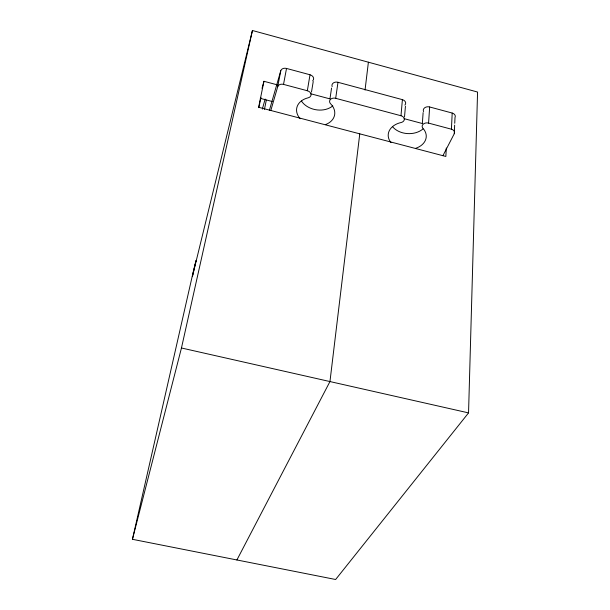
<?xml version="1.0" encoding="UTF-8"?>
<svg xmlns="http://www.w3.org/2000/svg" width="610" height="610" viewBox="0 0 610 610"><rect width="100%" height="100%" fill="white"/><g stroke="black" fill="none" stroke-linecap="round" stroke-linejoin="round"><path stroke-width="0.91" d="M468.549 412.894L477.561 92.041L252.433 30.5L192.363 276.658L196.008 260.607L193.004 272.853L132.439 539.301L335.63 579.5L468.549 412.894L181.46 347.99L132.439 539.301M442.921 155.71L454.267 133.712L454.656 125.172M454.74 123.273L454.999 117.577A4.773 3.523 -0.6 0 0 452.193 113.048L429.654 106.979A4.773 3.553 1 0 0 424.636 107.833A4.773 3.553 1 0 0 423.63 111.592M454.267 133.712A4.834 3.507 -0.2 0 0 451.415 129.198L452.193 113.048M446.291 148.001L445.857 156.457L258.632 107.276L263.955 81.29L277.695 84.958M415.616 148.352A19.047 13.809 2.9 0 0 422.974 128.367A4.834 3.538 1.4 0 1 423.149 124.226A4.834 3.538 1.4 0 1 428.578 123.106L429.654 106.979M422.364 123.311L423.134 112.583M404.514 116.952L405.437 106.231M391.002 142.58A19.047 13.809 2.9 0 1 401.037 122.534A4.842 3.576 3.4 0 0 404.316 119.209A4.842 3.576 3.4 0 0 400.976 115.74L402.402 99.644L337.986 82.297A4.811 3.668 8.6 0 0 333.289 83.013A4.811 3.668 8.6 0 0 332.168 86.597M359.77 133.842L329.957 381.563L236.909 559.965M365.039 90.044L368.394 62.197M325.366 124.638A19.245 14.213 9.9 0 0 330.635 103.814A4.872 3.652 8.6 0 1 330.384 99.499A4.872 3.652 8.6 0 1 335.691 98.317L337.986 82.297M329.987 98.683L331.565 88.023M311.489 92.125L313.235 81.481M300.166 118.721A19.245 14.213 9.9 0 1 308.111 97.821A4.903 3.683 11 0 0 311.031 94.344A4.903 3.683 11 0 0 307.333 90.745L310.01 74.763L286.525 68.442A4.865 3.713 13.2 0 0 280.775 70.76L269.368 110.425M270.825 110.486L277.71 86.681A4.926 3.698 12.9 0 1 283.52 84.394L286.525 68.442M277.71 86.681L280.775 70.76M264.465 109.35L266.311 100.124M258.831 107.68L260.927 97.432M181.46 347.99L252.433 30.5M262.025 88.374L263.955 81.29M262.338 109.106L265.144 99.049M260.295 98.355L272.212 101.504M310.688 93.749L329.934 98.881M404.148 118.668L422.471 123.555M283.52 84.394L307.333 90.745M335.691 98.317L400.976 115.74M428.578 123.106L451.415 129.198M310.01 74.763A4.834 3.698 11.1 0 1 312.678 80.863M402.402 99.644A4.781 3.599 3.1 0 1 404.91 105.111M332.77 105.873A19.002 14.282 10 0 1 301.454 101.047M423.027 128.908A18.803 13.885 2.7 0 1 392.512 126.644"/></g></svg>
